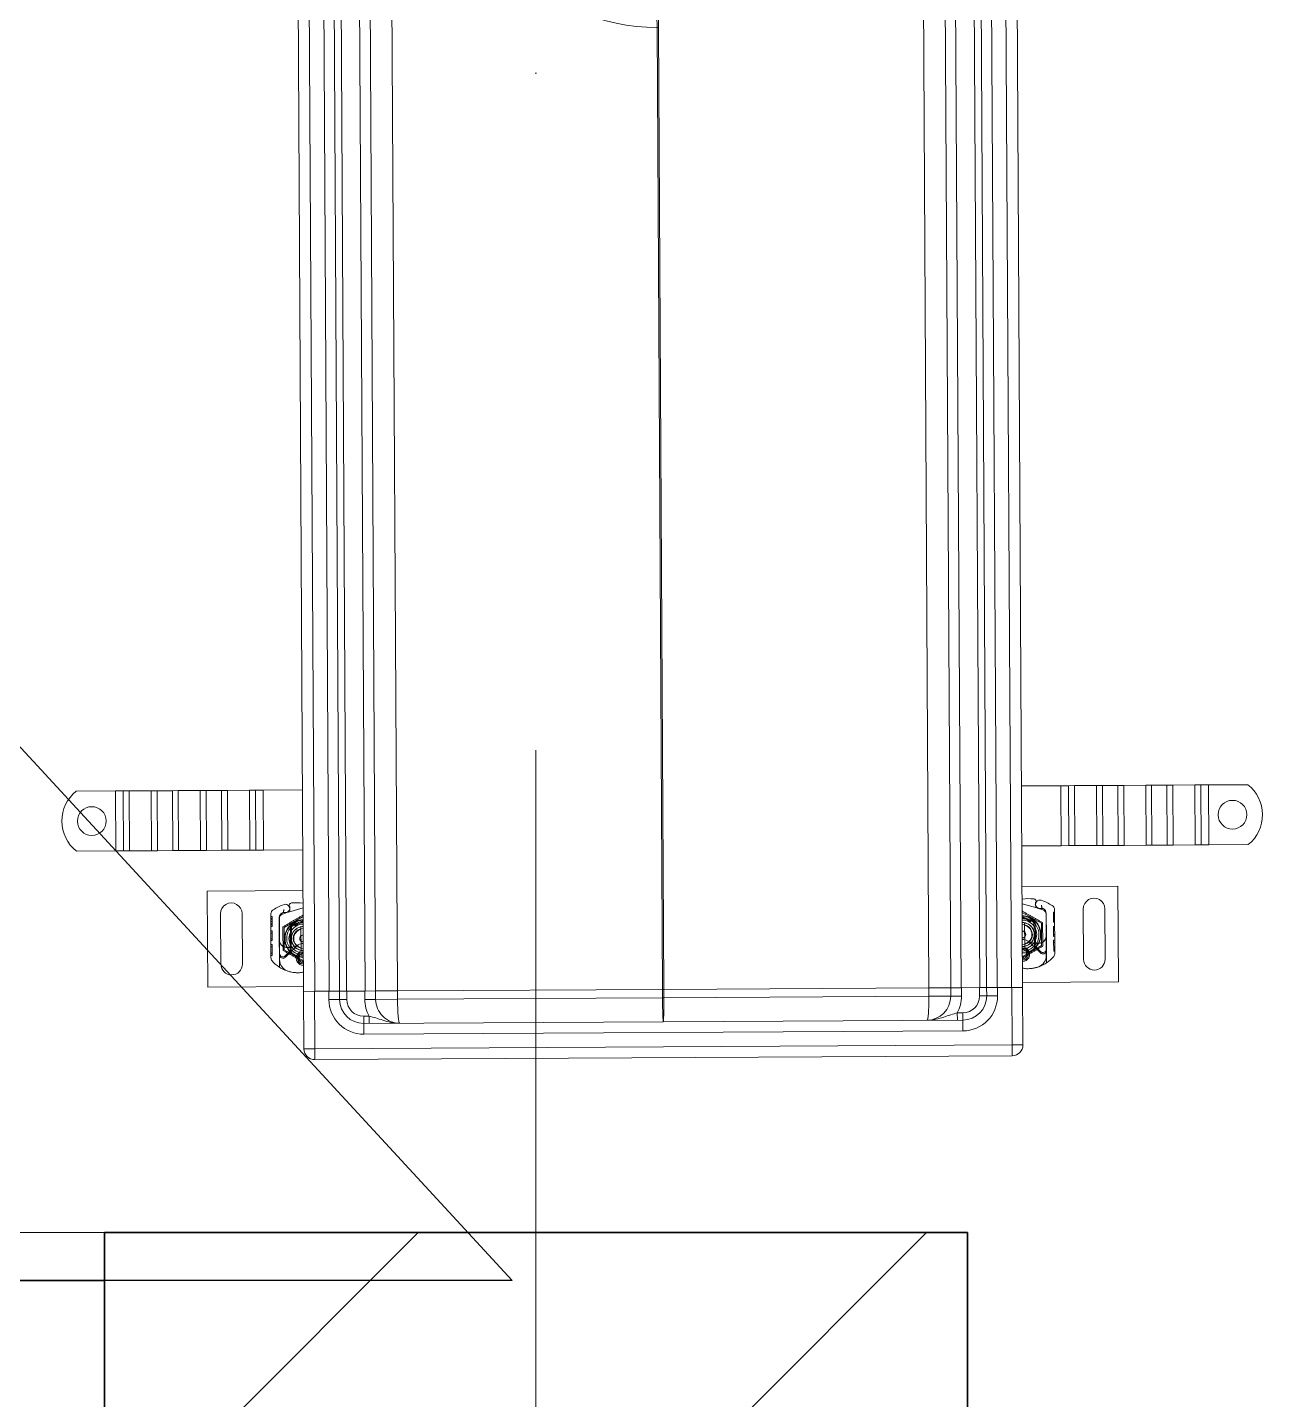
# Model space of a CAD drawing. Header units: millimetres. Extents: x -34838 to 729576, y -214038 to 121482.
# Drawn here: x 609968 to 610483, y -54124 to -53552 of the extents above; entities that cross this region are included whole.
import ezdxf
from ezdxf.enums import TextEntityAlignment as Align

# ---------------------------------------------------------------- set-up
doc = ezdxf.new("R2010")
doc.units = ezdxf.units.MM
doc.header["$MEASUREMENT"] = 0
doc.linetypes.add('ШТРИХОВА 1_2', pattern=[1300, 750, -550])
doc.linetypes.add('Штрихпунктирная', pattern=[1340.555525, 705.555534, -352.777767, 0, -282.222223])
for name, color, linetype, lineweight in [('Obrys', 7, 'Continuous', 18), ('S-Prof__Вентиляція', 106, 'Continuous', 30), ('S-Prof__Обладнання__Обладнання для водопостачання та каналізації', 130, 'Continuous', 5), ('А _ ОСІ КООРДИНАЦІЙНІ.3D_Ном._пера__105', 7, 'Continuous', 13), ('А _ ОСІ КООРДИНАЦІЙНІ.3D_Ном._пера__25', 7, 'Continuous', 0), ('АБ _ 0 _ СТІНИ _ ЗОВНІШНІ .3D_Ном._пера__27', 7, 'Continuous', 35), ('АБ _ 1 _ КОЛОНИ _ КБ.3D_Ном._пера__28', 7, 'Continuous', 35), ('АП _ ТЕП _ ЗОНИ ПРИМІЩЕНЬ .3D_Ном._пера__122', 255, 'Continuous', 0)]:
    doc.layers.add(name, color=color, linetype=linetype, lineweight=lineweight)
doc.layers.add('А _ ОСІ КООРДИНАЦІЙНІ.3D', color=7, linetype='Continuous')
doc.layers.add('АБ _ 1 _ КОЛОНИ _ КБ.3D', color=7, linetype='Continuous')
doc.styles.add('СГЕНЕРИР_СТИЛЬ_1', font='Arial.ttf')

# ---------------------------------------------------------------- blocks, each defined once
blk = doc.blocks.new('Колонна_24_4', base_point=(84000, 0))
at = {"layer": 'АБ _ 1 _ КОЛОНИ _ КБ.3D', "linetype": 'Continuous', "lineweight": 0, "true_color": 0x000000}
h = blk.add_hatch(dxfattribs=at)
h.set_pattern_fill('М___МЕТАЛ_СТАЛЬ_0004', color=18, style=0, pattern_type=2)
h.set_pattern_definition([(45, (0, 0), (-318.198, 318.198), []), (45, (-106.07, 106.07), (-318.198, 318.198), [])])
h.paths.add_polyline_path([(83820, -180), (84180, -180), (84180, 180), (83820, 180)])
at = {"layer": 'АБ _ 1 _ КОЛОНИ _ КБ.3D_Ном._пера__28', "color": 7, "linetype": 'Continuous', "lineweight": 35, "flags": 128}
blk.add_lwpolyline([(83820, -180), (84180, -180), (84180, 180), (83820, 180)], close=True, dxfattribs=at)
blk = doc.blocks.new('Стандартный Маркер Сетки')
at = {"layer": 'А _ ОСІ КООРДИНАЦІЙНІ.3D_Ном._пера__105', "color": 7, "linetype": 'Штрихпунктирная', "lineweight": 13}
blk.add_line((500, 0), (18399.2, 0), dxfattribs=at)
at = {"layer": 'А _ ОСІ КООРДИНАЦІЙНІ.3D_Ном._пера__25', "color": 7, "lineweight": 0, "style": 'СГЕНЕРИР_СТИЛЬ_1'}
blk.add_attdef('AC_MarkerText_1', text='', height=700, rotation=90, dxfattribs=at).set_placement((19899.2, 40), align=Align.MIDDLE_CENTER)
blk = doc.blocks.new('AUDIT_I_200716151807-1040')
at = {"layer": 'Obrys'}
for centre, radius, start, end in [((1647.25, -11377.4), 5, 157.9445, 163.1163), ((1666.67, -11374.15), 0.3, 340.0686, 24.2911), ((2574.96, -11374.15), 0.3, 155.7089, 199.9314), ((2594.38, -11377.4), 5, 16.8837, 22.0555), ((1646.92, -11380.6), 0.5, 90, 118.955), ((1648.85, -11380.6), 0.5, 61.045, 90), ((1656.08, -11382.35), 5.55, 87.7076, 90), ((1656.08, -11382.35), 5.05, 87.7076, 90), ((1668.05, -11375.64), 1, 198.7302, 231.3988), ((2573.59, -11375.64), 1, 308.6012, 341.2698), ((2585.55, -11382.35), 5.55, 90, 92.2924), ((2585.55, -11382.35), 5.05, 90, 92.2924), ((2592.78, -11380.6), 0.5, 90, 118.955), ((2594.71, -11380.6), 0.5, 61.045, 90), ((1646.92, -11684.1), 0.5, 241.045, 270), ((1648.85, -11684.1), 0.5, 270, 298.955), ((2592.78, -11684.1), 0.5, 241.045, 270), ((2594.71, -11684.1), 0.5, 270, 298.955), ((1647.25, -11687.3), 5, 196.8837, 202.0555), ((1656.08, -11682.35), 5.05, 270, 272.2924), ((1656.08, -11682.35), 5.55, 270, 272.2924), ((1666.67, -11690.54), 0.3, 335.7089, 19.9314), ((1668.05, -11689.05), 1, 128.6012, 161.2698), ((2573.59, -11689.05), 1, 18.7302, 51.3988), ((2574.96, -11690.54), 0.3, 160.0686, 204.2911), ((2585.55, -11682.35), 5.55, 267.7076, 270), ((2585.55, -11682.35), 5.05, 267.7076, 270), ((2594.38, -11687.3), 5, 337.9445, 343.1163)]:
    blk.add_arc(centre, radius, start, end, dxfattribs=at)
for centre, major_axis, ratio, start_param, end_param in [((1658.88, -11382.05), (-2.76, 2.81), 0.948675, 4.712185, 4.722398), ((1660.93, -11378.66), (0.68, 1.13), 0.865496, 4.64047, 5.024928), ((1631.08, -11532.35), (10, 0), 0.026147, 1.570796, 3.141593), ((1631.08, -11532.35), (-10, 0), 0.026147, 0, 1.570796), ((2035.59, -11531.69), (4.5, -0.03), 0.08689, 4.747797, 6.283185), ((2035.59, -11533), (4.5, 0.03), 0.08689, 0, 1.535389), ((2206.58, -11531.69), (-4.5, -0.03), 0.08689, 0, 1.535389), ((2206.58, -11533), (-4.5, 0.03), 0.08689, 4.747797, 6.283185), ((2611.08, -11532.35), (-10, 0), 0.026147, 3.141593, 4.712389), ((2611.08, -11532.35), (-10, 0), 0.026147, 1.570796, 3.141593), ((2580.7, -11686.03), (0.68, 1.13), 0.865496, 1.498877, 1.883336), ((2582.75, -11682.64), (-2.76, 2.81), 0.948675, 1.570592, 1.580806)]:
    blk.add_ellipse(centre, major_axis=major_axis, ratio=ratio, start_param=start_param, end_param=end_param, dxfattribs=at)
at = {"layer": 'Obrys', "extrusion": (0, 0, -1)}
for centre, major_axis, ratio, start_param, end_param in [((2580.7, -11378.66), (-0.68, 1.13), 0.865496, 4.64047, 5.024928), ((2582.75, -11382.05), (2.76, 2.81), 0.948675, 4.712185, 4.722398), ((1658.88, -11682.64), (2.76, 2.81), 0.948675, 1.570592, 1.580806), ((1660.93, -11686.03), (-0.68, 1.13), 0.865496, 1.498877, 1.883336)]:
    blk.add_ellipse(centre, major_axis=major_axis, ratio=ratio, start_param=start_param, end_param=end_param, dxfattribs=at)
blk = doc.blocks.new('Трап широкий')
for p, q in [((-426.14, 246.85), (-426.23, 230.37)), ((-401.14, 246.72), (-401.23, 230.23)), ((-426.23, 230.37), (-426.25, 227.18)), ((-401.23, 230.23), (-426.23, 230.37)), ((-401.23, 230.23), (-401.25, 227.05)), ((-426.31, 215.52), (-426.26, 224.71)), ((-426.25, 227.18), (-426.26, 224.71)), ((-401.26, 224.57), (-426.26, 224.71)), ((-401.25, 227.05), (-426.25, 227.18)), ((-401.31, 215.38), (-401.26, 224.57)), ((-401.25, 227.05), (-401.26, 224.57)), ((-426.33, 213.04), (-426.36, 206.68)), ((-426.31, 215.52), (-426.33, 213.04)), ((-401.33, 212.9), (-426.33, 213.04)), ((-401.31, 215.38), (-426.31, 215.52)), ((-401.33, 212.9), (-401.36, 206.54)), ((-401.31, 215.38), (-401.33, 212.9)), ((-426.36, 206.68), (-426.37, 204.2)), ((-401.36, 206.54), (-426.36, 206.68)), ((-401.36, 206.54), (-401.37, 204.07)), ((-426.43, 195.01), (-426.37, 204.2)), ((-401.37, 204.07), (-426.37, 204.2)), ((-401.43, 194.87), (-401.37, 204.07)), ((-426.43, 195.01), (-426.44, 192.54)), ((-401.43, 194.87), (-426.43, 195.01)), ((-401.43, 194.87), (-401.44, 192.4)), ((-483.4, 192.68), (-483.62, 152.68)), ((-443.4, 192.46), (-483.4, 192.68)), ((-443.62, 152.46), (-443.4, 192.46)), ((-426.44, 192.54), (-426.47, 186.17)), ((-401.44, 192.4), (-426.44, 192.54)), ((-401.44, 192.4), (-401.47, 186.03)), ((-473.93, 187.13), (-452.93, 187.01)), ((-426.54, 174.51), (-426.49, 183.7)), ((-426.47, 186.17), (-426.49, 183.7)), ((-401.49, 183.56), (-426.49, 183.7)), ((-401.47, 186.03), (-426.47, 186.17)), ((-401.54, 174.37), (-401.49, 183.56)), ((-401.47, 186.03), (-401.49, 183.56)), ((-452.98, 178.01), (-473.98, 178.13)), ((-426.55, 172.03), (-426.57, 168.85)), ((-426.54, 174.51), (-426.55, 172.03)), ((-401.55, 171.89), (-426.55, 172.03)), ((-401.54, 174.37), (-426.54, 174.51)), ((-401.55, 171.89), (-401.57, 168.71)), ((-401.54, 174.37), (-401.55, 171.89)), ((-453.22, 166.01), (-471.45, 166.17)), ((-470.51, 166.16), (-470.52, 165.66)), ((-469.61, 166.15), (-469.61, 165.65)), ((-466.91, 166.13), (-466.92, 165.63)), ((-466.01, 166.12), (-466.01, 165.62)), ((-464.37, 166.11), (-464.38, 165.61)), ((-464.32, 166.11), (-464.32, 165.61)), ((-463.63, 166.1), (-463.63, 165.6)), ((-463.59, 166.1), (-463.6, 165.6)), ((-461.18, 166.08), (-461.19, 165.58)), ((-460.28, 166.07), (-460.28, 165.57)), ((-458.5, 166.06), (-458.5, 165.56)), ((-458.5, 166.06), (-458.5, 165.56)), ((-457.59, 166.05), (-457.6, 165.55)), ((-457.59, 166.05), (-457.6, 165.55)), ((-457.53, 166.05), (-457.54, 165.55)), ((-457.29, 166.05), (-457.3, 165.55)), ((-456.37, 166.04), (-456.38, 165.54)), ((-455.45, 166.03), (-455.45, 165.53)), ((-455.21, 166.03), (-455.22, 165.53)), ((-455.15, 166.03), (-455.15, 165.53)), ((-455.15, 166.03), (-455.15, 165.53)), ((-454.25, 166.02), (-454.25, 165.52)), ((-454.25, 166.02), (-454.25, 165.52)), ((-426.57, 168.85), (-426.66, 152.37)), ((-401.57, 168.71), (-426.57, 168.85)), ((-401.57, 168.71), (-401.66, 152.23)), ((-475.45, 162.7), (-470.24, 162.66)), ((-468.2, 160.61), (-472.87, 152.62)), ((-469.77, 162.56), (-472.4, 162.57)), ((-470.52, 165.66), (-466.01, 165.62)), ((-470.24, 162.66), (-464.24, 162.61)), ((-464.93, 162.53), (-469.77, 162.56)), ((-458.95, 160.56), (-468.2, 160.61)), ((-464.27, 162.53), (-464.93, 162.53)), ((-464.32, 165.61), (-464.38, 165.61)), ((-464.32, 165.61), (-460.28, 165.57)), ((-454.73, 162.47), (-464.27, 162.53)), ((-464.24, 162.61), (-454.7, 162.53)), ((-454.37, 152.52), (-458.95, 160.56)), ((-458.5, 165.56), (-456.38, 165.54)), ((-456.38, 165.54), (-454.25, 165.52)), ((-453.31, 161.11), (-452.73, 159.35)), ((-452.71, 160.83), (-452.91, 161.29)), ((-470.84, 154.86), (-472.78, 154.87)), ((-466.97, 155.67), (-471.32, 160.1)), ((-470.75, 160.22), (-468.5, 157.94)), ((-467.8, 157.65), (-467.26, 157.64)), ((-467.26, 157.64), (-466.67, 157.64)), ((-466.67, 157.64), (-467.23, 158.14)), ((-466.16, 158.14), (-466.22, 158.14)), ((-466.16, 157.64), (-466.19, 157.64)), ((-463.59, 158.12), (-466.16, 158.14)), ((-466.16, 157.64), (-463.59, 157.62)), ((-463.39, 157.62), (-459.02, 157.42)), ((-459, 157.92), (-463.37, 158.12)), ((-452.57, 158.9), (-452.73, 159.35)), ((-450.88, 152.5), (-452.49, 158.66)), ((-509.69, 148.33), (-509.66, 152.83)), ((-485.66, 152.7), (-509.66, 152.83)), ((-485.66, 152.7), (-485.69, 148.2)), ((0.83, 150), (-485.66, 152.7)), ((-472.78, 154.37), (-470.84, 154.36)), ((-467.49, 153.59), (-459.74, 153.55)), ((-515.8, -142.64), (-514.19, 148.35)), ((-509.69, 148.33), (-514.19, 148.35)), ((-509.69, 148.33), (-511.3, -142.67)), ((-509.69, 148.33), (-485.69, 148.2)), ((-485.72, 142.2), (-485.69, 148.2)), ((-485.69, 148.04), (0.81, 145.34)), ((-489.24, 137.71), (-489.26, 134.71)), ((-489.24, 137.71), (-489.22, 142.21)), ((-485.74, 137.7), (-489.24, 137.71)), ((-489.22, 142.21), (-485.72, 142.2)), ((-485.74, 137.7), (-485.76, 134.7)), ((-485.74, 137.7), (-485.72, 142.2)), ((-485.74, 137.7), (0.75, 135)), ((0.77, 139.34), (-485.72, 142.04)), ((-485.76, 134.7), (-489.26, 134.71)), ((-485.8, 127.2), (-485.76, 134.7)), ((-485.76, 134.8), (0.73, 132.1)), ((-505.19, -122.2), (-503.8, 127.8)), ((-499.3, 127.77), (-503.8, 127.8)), ((-499.3, 127.77), (-500.69, -122.23)), ((-499.3, 127.77), (-496.3, 127.75)), ((-496.3, 127.75), (-496.31, 125.45)), ((-489.33, 122.72), (-489.3, 127.22)), ((-489.3, 127.22), (-485.8, 127.2)), ((-485.83, 122.7), (-485.8, 127.2)), ((0.69, 124.34), (-485.8, 127.04)), ((-499.31, 125.47), (-496.31, 125.45)), ((-489.33, 122.72), (-489.38, 113.59)), ((-485.83, 122.7), (-489.33, 122.72)), ((-485.83, 122.7), (0.67, 120)), ((-485.85, 119.04), (-485.88, 113.57)), ((-489.38, 113.59), (-489.99, 2.98)), ((-485.88, 113.57), (-489.38, 113.59)), ((-486.49, 2.96), (-485.88, 113.57)), ((-485.88, 113.57), (0.61, 110.87)), ((-490.61, -108.15), (-489.99, 2.46)), ((-489.99, 2.98), (-486.49, 2.96)), ((-489.99, 2.46), (-489.99, 2.98)), ((-486.49, 2.44), (-489.99, 2.46)), ((-486.49, 2.44), (-487.11, -108.17)), ((-85.34, 0.73), (-486.49, 2.96)), ((-486.49, 2.96), (-486.49, 2.44)), ((-486.49, 2.44), (-85.34, 0.21)), ((-490.66, -117.28), (-490.61, -108.15)), ((-487.11, -108.17), (-490.61, -108.15)), ((-487.14, -113.65), (-487.11, -108.17)), ((-0.61, -110.87), (-487.11, -108.17)), ((-500.67, -119.92), (-497.67, -119.94)), ((-497.69, -122.24), (-497.67, -119.94)), ((-490.66, -117.28), (-490.68, -121.78)), ((-487.16, -117.3), (-490.66, -117.28)), ((-487.16, -117.3), (-487.18, -121.8)), ((-0.67, -120), (-487.16, -117.3)), ((-505.19, -122.2), (-500.69, -122.23)), ((-500.69, -122.23), (-497.69, -122.24)), ((-490.68, -121.78), (-487.18, -121.8)), ((-487.18, -121.8), (-487.22, -129.3)), ((-487.18, -121.64), (-0.69, -124.34)), ((-490.74, -132.28), (-490.72, -129.28)), ((-487.22, -129.3), (-490.72, -129.28)), ((-487.24, -132.3), (-487.22, -129.3)), ((-0.73, -132.1), (-487.23, -129.41)), ((-490.77, -136.78), (-490.74, -132.28)), ((-487.27, -136.8), (-490.77, -136.78)), ((-490.74, -132.28), (-487.24, -132.3)), ((-487.27, -136.8), (-487.3, -142.8)), ((-487.27, -136.8), (-487.24, -132.3)), ((-487.27, -136.64), (-0.77, -139.34)), ((-0.75, -135), (-487.24, -132.3)), ((-515.8, -142.64), (-511.3, -142.67)), ((-511.32, -147.17), (-511.3, -142.67)), ((-487.3, -142.8), (-511.3, -142.67)), ((-487.3, -142.8), (-487.32, -147.3)), ((-0.81, -145.34), (-487.3, -142.64)), ((-511.32, -147.17), (-487.32, -147.3)), ((-487.32, -147.3), (-0.83, -150)), ((-485.51, -187.31), (-485.29, -147.31)), ((-469.96, -155.41), (-474.54, -147.37)), ((-469.16, -148.4), (-461.42, -148.44)), ((-456.04, -147.47), (-460.71, -155.46)), ((-452.55, -147.49), (-454.23, -153.63)), ((-445.29, -147.53), (-445.51, -187.53)), ((-428.42, -164.11), (-428.33, -147.63)), ((-403.42, -164.25), (-403.33, -147.77)), ((-472.53, -149.63), (-474.47, -149.62)), ((-474.46, -149.12), (-472.53, -149.13)), ((-468.66, -150.48), (-473.07, -154.87)), ((-472.5, -154.99), (-470.22, -152.74)), ((-469.52, -152.45), (-468.98, -152.45)), ((-468.98, -152.45), (-468.39, -152.46)), ((-468.39, -152.46), (-468.95, -152.95)), ((-467.88, -152.96), (-467.95, -152.96)), ((-467.88, -152.46), (-467.91, -152.46)), ((-467.88, -152.46), (-465.31, -152.47)), ((-465.32, -152.97), (-467.88, -152.96)), ((-465.11, -152.47), (-460.74, -152.32)), ((-460.72, -152.82), (-465.09, -152.97)), ((-455.07, -156.07), (-454.46, -154.32)), ((-454.31, -153.87), (-454.46, -154.32)), ((-477.23, -157.42), (-472.01, -157.43)), ((-471.54, -157.34), (-474.18, -157.32)), ((-472.01, -157.43), (-466.01, -157.45)), ((-466.7, -157.36), (-471.54, -157.34)), ((-460.71, -155.46), (-469.96, -155.41)), ((-466.04, -157.37), (-466.7, -157.36)), ((-456.5, -157.42), (-466.04, -157.37)), ((-466.01, -157.45), (-456.48, -157.47)), ((-454.47, -155.8), (-454.68, -156.25)), ((-455.03, -160.98), (-473.26, -160.93)), ((-472.33, -160.43), (-467.82, -160.44)), ((-472.33, -160.93), (-472.33, -160.43)), ((-471.42, -160.93), (-471.42, -160.43)), ((-468.73, -160.94), (-468.72, -160.44)), ((-467.82, -160.94), (-467.82, -160.44)), ((-466.13, -160.45), (-466.18, -160.45)), ((-466.18, -160.95), (-466.18, -160.45)), ((-466.13, -160.45), (-462.09, -160.46)), ((-466.13, -160.95), (-466.13, -160.45)), ((-465.44, -160.95), (-465.44, -160.45)), ((-465.4, -160.95), (-465.4, -160.45)), ((-463, -160.96), (-462.99, -160.46)), ((-462.09, -160.96), (-462.09, -160.46)), ((-460.31, -160.46), (-458.18, -160.47)), ((-460.31, -160.96), (-460.31, -160.46)), ((-460.31, -160.96), (-460.31, -160.46)), ((-459.41, -160.97), (-459.41, -160.47)), ((-459.41, -160.97), (-459.41, -160.47)), ((-459.34, -160.97), (-459.34, -160.47)), ((-459.11, -160.97), (-459.11, -160.47)), ((-458.19, -160.97), (-458.18, -160.47)), ((-458.18, -160.47), (-456.06, -160.47)), ((-457.26, -160.97), (-457.26, -160.47)), ((-457.03, -160.97), (-457.02, -160.47)), ((-456.96, -160.97), (-456.96, -160.47)), ((-456.96, -160.97), (-456.96, -160.47)), ((-456.06, -160.97), (-456.06, -160.47)), ((-456.06, -160.97), (-456.06, -160.47)), ((-428.43, -167.29), (-428.42, -164.11)), ((-428.42, -164.11), (-403.42, -164.25)), ((-403.43, -167.43), (-403.42, -164.25)), ((-428.45, -169.77), (-428.5, -178.96)), ((-428.45, -169.77), (-428.43, -167.29)), ((-428.45, -169.77), (-403.45, -169.9)), ((-428.43, -167.29), (-403.43, -167.43)), ((-403.45, -169.9), (-403.5, -179.1)), ((-403.45, -169.9), (-403.43, -167.43)), ((-454.93, -172.98), (-475.93, -172.86)), ((-475.98, -181.86), (-454.98, -181.98)), ((-428.55, -187.8), (-428.51, -181.43)), ((-428.51, -181.43), (-428.5, -178.96)), ((-428.51, -181.43), (-403.51, -181.57)), ((-428.5, -178.96), (-403.5, -179.1)), ((-403.55, -187.94), (-403.51, -181.57)), ((-403.51, -181.57), (-403.5, -179.1)), ((-445.51, -187.53), (-485.51, -187.31)), ((-428.56, -190.27), (-428.55, -187.8)), ((-428.55, -187.8), (-403.55, -187.94)), ((-403.56, -190.41), (-403.55, -187.94)), ((-428.56, -190.27), (-428.61, -199.46)), ((-428.56, -190.27), (-403.56, -190.41)), ((-403.56, -190.41), (-403.61, -199.6)), ((-428.63, -201.94), (-428.61, -199.46)), ((-428.61, -199.46), (-403.61, -199.6)), ((-403.63, -202.08), (-403.61, -199.6)), ((-428.66, -208.3), (-428.63, -201.94)), ((-428.63, -201.94), (-403.63, -202.08)), ((-403.66, -208.44), (-403.63, -202.08)), ((-428.68, -210.78), (-428.73, -219.97)), ((-428.68, -210.78), (-428.66, -208.3)), ((-428.68, -210.78), (-403.68, -210.92)), ((-428.66, -208.3), (-403.66, -208.44)), ((-403.68, -210.92), (-403.73, -220.11)), ((-403.68, -210.92), (-403.66, -208.44)), ((-428.76, -225.63), (-428.74, -222.44)), ((-428.74, -222.44), (-428.73, -219.97)), ((-428.74, -222.44), (-403.74, -222.58)), ((-428.73, -219.97), (-403.73, -220.11)), ((-403.76, -225.76), (-403.74, -222.58)), ((-403.74, -222.58), (-403.73, -220.11)), ((-428.85, -242.11), (-428.76, -225.63)), ((-428.76, -225.63), (-403.76, -225.76)), ((-403.85, -242.25), (-403.76, -225.76))]:
    blk.add_line(p, q)
for centre, major_axis, ratio, start_param, end_param in [((-413.69, 236.8), (11.3, 11.33), 1, -0.118438, 1.674894), ((-413.67, 240.3), (4.24, 4.25), 1, 2.349024, 8.632209), ((-473.96, 182.63), (3.18, 3.19), 1, 0.778228, 3.91982), ((-452.96, 182.51), (3.18, 3.19), 1, 3.91982, 7.061413), ((-471.46, 164.17), (1.42, -1.41), 1, 2.346186, 3.045187), ((-453.24, 164.01), (1.41, 1.42), 1, -0.237023, 0.77539), ((-463.82, 154.92), (9.88, 9.92), 1, 1.474391, 2.022059), ((-472.43, 157.57), (3.54, -3.53), 1, 2.349024, 3.53488), ((-470.25, 161.16), (1.06, -1.06), 1, 2.346186, 4.702001), ((-463.62, 152.57), (5.52, -5.51), 1, 0.778228, 3.91982), ((-463.62, 152.57), (5.4, 5.42), 1, -0.792569, 2.349024), ((-469.77, 161.18), (0.972, -0.969), 1, 2.349024, 4.704839), ((-464.26, 159.61), (2.12, -2.12), 1, 2.346186, 3.752824), ((-464.28, 159.63), (2.05, -2.05), 1, 2.349024, 3.755662), ((-455.21, 160.48), (1.42, -1.41), 1, 1.105131, 2.349024), ((-454.74, 160.47), (1.41, 1.42), 1, -0.36861, 0.778228), ((-454.72, 160.43), (1.48, 1.49), 1, -0.358794, 0.77539), ((-451.01, 159.89), (1.24, 1.24), 1, 1.86738, 5.83243), ((-450.93, 159.95), (1.34, 1.34), 1, 2.001156, 2.675928), ((-471.82, 152.62), (14.8, -14.75), 0.999988, 1.181501, 1.212006), ((-471.82, 152.62), (16.8, 16.86), 1, -0.450755, -0.237023), ((-462.87, 154.59), (10.62, -10.59), 1, 3.592855, 3.945058), ((-471.82, 152.62), (2.12, 2.12), 1, -0.792569, 2.349024), ((-471.82, 152.62), (1.77, -1.76), 1, 0.778228, 3.91982), ((-463.62, 152.57), (4.9, 4.91), 1, -0.792569, 2.349024), ((-463.62, 152.57), (4.24, 4.25), 1, -0.792569, 2.349024), ((-463.62, 152.57), (3.57, 3.58), 1, 1.508741, 2.349024), ((-463.62, 152.57), (3.53, 3.54), 1, -0.792569, 2.349024), ((-463.62, 152.57), (3.53, 3.54), 1, -0.591211, 2.147666), ((-467.79, 158.65), (0.708, -0.706), 1, 4.704839, 5.490617), ((-463.62, 152.57), (2.96, 2.97), 1, -0.792569, 2.349024), ((-459.34, 158.75), (5.65, 5.67), 1, 2.182028, 2.876193), ((-463.62, 152.57), (2.82, 2.83), 1, -0.539888, 2.096344), ((-459.36, 158.78), (5.6, -5.58), 1, 3.755662, 4.006817), ((-463.62, 152.57), (3.57, 3.58), 1, 0.778228, 1.508741), ((-470.18, 152.52), (3.18, 3.19), 0.999998, -0.2654, -0.010388), ((-470.18, 152.52), (3.18, 3.19), 1, -0.772338, -0.265399), ((-459.07, 156.42), (0.708, -0.706), 1, 0.51068, 2.309013), ((-459.07, 156.42), (1.06, -1.06), 1, 0.511203, 2.309013), ((-451.03, 159.95), (1.38, 1.38), 1, 3.246102, 4.374509), ((-449.75, 157.3), (0.706, 0.708), 1, -0.690818, 1.232917), ((-470.65, 155.28), (15.53, 15.58), 1, -0.914078, -0.690818), ((-509.69, 148.33), (3.18, 3.19), 1, 0.778228, 2.349024), ((-471.87, 154.41), (4.25, -4.24), 1, 3.945058, 4.223329), ((-471.82, 152.62), (1.42, -1.41), 1, 2.854385, 3.91982), ((-471.82, 152.62), (1.41, 1.42), 1, -0.792569, 0.272867), ((-463.62, 152.57), (3.54, -3.53), 1, 3.718463, 3.91982), ((-463.62, 152.57), (1.06, -1.06), 1, 0.778228, 3.91982), ((-463.62, 152.57), (0.988, 0.992), 1, -0.792569, 2.349024), ((-463.62, 152.57), (3.54, -3.53), 1, 0.778228, 0.979586), ((-489.3, 127.72), (10.27, -10.24), 1, 2.349024, 3.91982), ((-489.3, 127.72), (7.06, 7.08), 1, 0.778228, 2.349024), ((-489.3, 127.72), (4.96, -4.94), 1, 2.349024, 3.91982), ((-489.38, 112.72), (10.27, -10.24), 1, 2.349024, 2.852826), ((-489.38, 112.72), (7.08, -7.06), 1, 2.349024, 3.91982), ((-489.38, 112.72), (10, -0.06), 0.087156, 1.570796, 3.141593), ((0.16, 0.39), (60.56, -60.36), 1, 3.927461, 5.488789), ((-490.6, -107.28), (7.08, -7.06), 1, 3.91982, 5.490617), ((-490.6, -107.28), (10, -0.06), 0.087156, 3.141593, 4.712389), ((-490.6, -107.28), (10.24, 10.27), 1, 3.416018, 3.91982), ((-490.69, -122.28), (10.27, -10.24), 1, 3.91982, 5.490617), ((-490.69, -122.28), (7.06, 7.08), 1, 2.349024, 3.91982), ((-490.69, -122.28), (4.94, 4.96), 1, 2.349024, 3.91982), ((-511.3, -142.67), (3.19, -3.18), 1, 3.91982, 5.490617), ((-473.55, -149.17), (4.24, 4.25), 1, 2.045516, 2.323786), ((-473.49, -147.38), (2.12, 2.12), 1, 2.349024, 5.490617), ((-473.49, -147.38), (1.76, 1.77), 1, 2.349024, 5.490617), ((-473.49, -147.38), (1.41, 1.42), 1, 2.349024, 3.41446), ((-465.29, -147.42), (5.52, -5.51), 1, 3.91982, 7.061413), ((-465.29, -147.42), (5.4, 5.42), 1, 2.349024, 5.490617), ((-473.49, -147.38), (1.42, -1.41), 1, 5.995977, 7.061413), ((-465.29, -147.42), (4.9, 4.91), 1, 2.349024, 5.490617), ((-465.29, -147.42), (4.24, 4.25), 1, 2.349024, 5.490617), ((-465.29, -147.42), (3.57, 3.58), 1, 2.349024, 3.189307), ((-465.29, -147.42), (3.53, 3.54), 1, 2.349024, 5.490617), ((-465.29, -147.42), (3.53, 3.54), 1, 2.349024, 2.550382), ((-465.29, -147.42), (3.54, -3.53), 1, 4.121178, 6.860055), ((-465.29, -147.42), (2.96, 2.97), 1, 2.349024, 5.490617), ((-465.29, -147.42), (2.83, -2.82), 1, 4.172501, 6.808733), ((-471.84, -147.29), (3.19, -3.18), 1, 0.251059, 0.757998), ((-465.29, -147.42), (1.06, 1.06), 1, 2.349024, 5.490617), ((-465.29, -147.42), (0.992, -0.988), 1, 3.91982, 7.061413), ((-465.29, -147.42), (3.54, -3.53), 1, 0.57687, 0.778228), ((-472.34, -150.05), (15.58, -15.53), 1, 0.676477, 0.899737), ((-464.56, -149.45), (10.59, 10.62), 1, 2.323786, 2.675989), ((-474.15, -152.32), (3.53, 3.54), 1, 2.733965, 3.91982), ((-465.51, -149.76), (9.92, -9.88), 1, 4.246786, 4.794454), ((-469.52, -153.45), (0.708, -0.706), 1, 2.349024, 3.134802), ((-461.07, -153.64), (5.67, -5.65), 1, 3.392651, 4.086816), ((-461.09, -153.68), (5.58, 5.6), 1, 2.262028, 2.513182), ((-465.29, -147.42), (3.57, 3.58), 1, 3.189307, 3.91982), ((-471.84, -147.29), (3.18, 3.19), 1, 4.708436, 4.963447), ((-460.77, -151.32), (0.708, -0.706), 1, 5.530627, 7.32896), ((-460.77, -151.32), (1.06, 1.06), 1, 3.959831, 5.757641), ((-452.75, -154.88), (1.24, -1.24), 1, 0.436415, 4.401465), ((-452.68, -154.94), (1.34, -1.34), 1, 3.592917, 4.267688), ((-452.77, -154.94), (1.38, 1.38), 1, 0.323539, 1.451946), ((-451.46, -152.3), (0.708, -0.706), 1, 5.035928, 6.959662), ((-472.01, -155.93), (1.06, -1.06), 1, 3.13764, 5.493455), ((-471.53, -155.96), (0.969, 0.972), 1, 1.564006, 3.91982), ((-466, -154.45), (2.12, 2.12), 1, 2.51602, 3.922658), ((-466.02, -154.47), (2.05, -2.05), 1, 4.083979, 5.490617), ((-456.96, -155.42), (1.42, -1.41), 1, 5.490617, 6.734509), ((-456.49, -155.42), (1.42, -1.41), 1, 5.490617, 6.637454), ((-456.47, -155.37), (1.48, 1.49), 1, 3.922658, 5.056842), ((-455.03, -158.98), (1.41, 1.42), 1, 3.922658, 4.935071), ((-473.49, -147.38), (14.75, 14.8), 0.999984, -1.226348, -1.195843), ((-473.49, -147.38), (16.86, -16.8), 1, 0.222682, 0.436415), ((-473.25, -158.93), (1.41, 1.42), 1, 3.223657, 3.922658), ((-475.95, -177.36), (3.18, 3.19), 1, 0.778228, 3.91982), ((-454.95, -177.48), (3.18, 3.19), 1, 3.91982, 7.061413), ((-416.31, -235.7), (4.24, 4.25), 1, 2.349024, 8.632209), ((-416.29, -232.2), (11.33, -11.3), 1, 4.593951, 6.387283)]:
    blk.add_ellipse(centre, major_axis=major_axis, ratio=ratio, start_param=start_param, end_param=end_param)
for points, weights in [([(-473.44, 152.63), (-470.96, 156.86), (-468.48, 161.1)], [1, 1.15470053838, 1]), ([(-468.48, 161.1), (-463.58, 161.07), (-458.67, 161.05)], [1, 1.15470053838, 1]), ([(-458.67, 161.05), (-456.24, 156.78), (-453.81, 152.52)], [1, 1.15470053838, 1]), ([(-468.52, 153.6), (-467.95, 153.6), (-467.49, 153.59)], [1.01967201941, 1.01641431551, 1]), ([(-459.74, 153.55), (-459.29, 153.55), (-458.72, 153.55)], [1, 1.01641431551, 1.01967201941]), ([(-475.1, -147.37), (-472.67, -151.63), (-470.24, -155.89)], [1, 1.15470053838, 1]), ([(-470.19, -148.4), (-469.62, -148.4), (-469.16, -148.4)], [1.01967201941, 1.01641431551, 1]), ([(-461.42, -148.44), (-460.96, -148.45), (-460.39, -148.45)], [1, 1.01641431551, 1.01967201941]), ([(-460.43, -155.95), (-457.95, -151.71), (-455.47, -147.48)], [1, 1.15470053838, 1]), ([(-470.24, -155.89), (-465.33, -155.92), (-460.43, -155.95)], [1, 1.15470053838, 1])]:
    blk.add_rational_spline(points, weights, degree=2)
for points, knots in [([(-451.4, 160.53), (-451.4, 160.53), (-451.4, 160.53), (-451.5, 160.56), (-451.59, 160.59), (-451.78, 160.63), (-451.87, 160.65), (-452.08, 160.68), (-452.19, 160.69), (-452.37, 160.7), (-452.44, 160.71), (-452.53, 160.71), (-452.55, 160.71), (-452.55, 160.71)], [-0.0004584, -0.0004584, -0.0004584, -0.0004584, 0, 0, 0.0291314, 0.0291314, 0.0589228, 0.0589228, 0.0992017, 0.0992017, 0.136201, 0.136201, 0.171809, 0.171809, 0.171809, 0.171809]), ([(-477.21, 159.05), (-477.35, 158.59), (-477.47, 158.12), (-477.56, 157.67), (-477.66, 157.21), (-477.73, 156.77), (-477.78, 156.33), (-477.81, 156.11), (-477.83, 155.88), (-477.84, 155.66), (-477.87, 155.21), (-477.88, 154.74), (-477.87, 154.28)], [0.7738005, 0.7738005, 0.7738005, 0.7738005, 0.907672, 0.907672, 0.907672, 1.0415435, 1.0415435, 1.0415435, 1.1084793, 1.1084793, 1.1084793, 1.2423508, 1.2423508, 1.2423508, 1.2423508]), ([(-466.22, 158.14), (-466.33, 158.14), (-466.46, 158.14), (-466.62, 158.14), (-466.74, 158.14), (-466.86, 158.14), (-467, 158.14), (-467.09, 158.14), (-467.17, 158.14), (-467.22, 158.14), (-467.23, 158.14), (-467.23, 158.14)], [-0.7393749, -0.7393749, -0.7393749, -0.7393749, -0.7082852, -0.7082852, -0.6895882, -0.6708911, -0.6708911, -0.6337981, -0.6337981, -0.6153592, -0.5969202, -0.5969202, -0.5969202, -0.5969202]), ([(-466.67, 157.64), (-466.67, 157.64), (-466.67, 157.64), (-466.65, 157.64), (-466.61, 157.64), (-466.57, 157.64), (-466.5, 157.64), (-466.45, 157.64), (-466.39, 157.64), (-466.31, 157.64), (-466.25, 157.64), (-466.19, 157.64)], [0.5969202, 0.5969202, 0.5969202, 0.5969202, 0.6153592, 0.6337981, 0.6337981, 0.6708911, 0.6708911, 0.6895882, 0.7082852, 0.7082852, 0.7393749, 0.7393749, 0.7393749, 0.7393749]), ([(-458.27, 157.03), (-458.21, 156.99), (-458.15, 156.95), (-458.02, 156.86), (-457.96, 156.82), (-457.91, 156.77)], [-0.04454091, -0.04454091, -0.04454091, -0.04454091, -0.02228535, -0.02228535, -0.00002713, -0.00002713, -0.00002713, -0.00002713]), ([(-458.26, 155.56), (-458.23, 155.66), (-458.21, 155.76), (-458.16, 155.95), (-458.13, 156.05), (-458.1, 156.14)], [0.00007426, 0.00007426, 0.00007426, 0.00007426, 0.03418726, 0.03418726, 0.06833615, 0.06833615, 0.06833615, 0.06833615]), ([(-458.1, 156.15), (-458.09, 156.04), (-458.09, 155.93), (-458.12, 155.71), (-458.14, 155.59), (-458.18, 155.48)], [0, 0, 0, 0, 0.03525254, 0.03525254, 0.07338193, 0.07338193, 0.07338193, 0.07338193]), ([(-457.83, 155.56), (-457.83, 155.58), (-457.83, 155.6), (-457.81, 155.82), (-457.82, 156.03), (-457.92, 156.43), (-457.99, 156.61), (-458.12, 156.81), (-458.15, 156.84), (-458.17, 156.87)], [0, 0, 0, 0, 0.0055623, 0.0055623, 0.0740936, 0.0740936, 0.1354374, 0.1354374, 0.1481916, 0.1481916, 0.1481916, 0.1481916]), ([(-458.15, 155.45), (-458.09, 155.47), (-458.04, 155.48), (-457.94, 155.52), (-457.88, 155.54), (-457.83, 155.56)], [0.00004811, 0.00004811, 0.00004811, 0.00004811, 0.0187128, 0.0187128, 0.03730006, 0.03730006, 0.03730006, 0.03730006]), ([(-455.83, 152.53), (-455.82, 153.12), (-455.92, 153.72), (-456.11, 154.28), (-456.45, 155.26), (-457.08, 156.14), (-457.91, 156.77)], [95.8185759, 95.8185759, 95.8185759, 95.8185759, 96.1545619, 96.1545619, 96.1545619, 96.7427307, 96.7427307, 96.7427307, 96.7427307]), ([(-456.36, 152.53), (-456.4, 153.06), (-456.53, 153.58), (-456.75, 154.06), (-457, 154.63), (-457.37, 155.14), (-457.83, 155.56)], [0.5953414, 0.5953414, 0.5953414, 0.5953414, 0.7545984, 0.7545984, 0.7545984, 0.9423626, 0.9423626, 0.9423626, 0.9423626]), ([(-452.5, 158.67), (-452.5, 158.67), (-452.5, 158.67), (-452.51, 158.72), (-452.53, 158.76), (-452.54, 158.81)], [-0.08491287, -0.08491287, -0.08491287, -0.08491287, -0.08476972, -0.08476972, 0, 0, 0, 0]), ([(-450.18, 158.2), (-450.28, 158.15), (-450.38, 158.11), (-450.7, 158.02), (-450.9, 158), (-451.25, 158.01), (-451.4, 158.03), (-451.64, 158.1), (-451.74, 158.14), (-451.99, 158.25), (-452.14, 158.35), (-452.25, 158.44)], [-1.7533506, -1.7533506, -1.7533506, -1.7533506, -1.6908696, -1.6908696, -1.5574964, -1.5574964, -1.4465152, -1.4465152, -1.3614211, -1.3614211, -1.2086509, -1.2086509, -1.2086509, -1.2086509]), ([(-448.75, 157.39), (-448.75, 157.39), (-448.75, 157.39), (-448.77, 157.55), (-448.88, 157.69), (-449.11, 157.78)], [-0.05151133, -0.05151133, -0.05151133, -0.05151133, -0.05126221, -0.05126221, -0.00001736, -0.00001736, -0.00001736, -0.00001736]), ([(-496.31, 125.45), (-496.53, 124.57), (-496.8, 123.64), (-497.4, 121.76), (-497.74, 120.79), (-498.07, 119.76), (-498.4, 118.72), (-498.73, 117.63), (-499.1, 115.86), (-499.2, 115.26), (-499.31, 114.33), (-499.33, 114.02), (-499.37, 113.4), (-499.38, 113.08), (-499.38, 112.77)], [0, 0, 0, 0, 0.382561, 0.382561, 0.756879, 0.756879, 0.756879, 1.135319, 1.135319, 1.324539, 1.324539, 1.419149, 1.419149, 1.513759, 1.513759, 1.513759, 1.513759]), ([(-485.83, 122.7), (-485.83, 122.7), (-485.83, 122.5), (-485.84, 121.62), (-485.84, 120.94), (-485.85, 119.59), (-485.86, 119.05), (-485.86, 118.48)], [0, 0, 0, 0, 0.25, 0.25, 0.5, 0.5, 0.6374743, 0.6374743, 0.6374743, 0.6374743]), ([(-85.34, 0.73), (-85.34, 0.65), (-85.34, 0.56), (-85.34, 0.39), (-85.34, 0.3), (-85.34, 0.21)], [-0.1306547, -0.1306547, -0.1306547, -0.1306547, -0.0653274, -0.0653274, 0, 0, 0, 0]), ([(-497.67, -119.94), (-497.88, -119.06), (-498.14, -118.12), (-498.72, -116.23), (-499.04, -115.26), (-499.37, -114.23), (-499.69, -113.19), (-500.01, -112.09), (-500.36, -110.32), (-500.45, -109.71), (-500.54, -108.79), (-500.57, -108.48), (-500.6, -107.85), (-500.6, -107.54), (-500.6, -107.23)], [0, 0, 0, 0, 0.382561, 0.382561, 0.756879, 0.756879, 0.756879, 1.135319, 1.135319, 1.324539, 1.324539, 1.419149, 1.419149, 1.513759, 1.513759, 1.513759, 1.513759]), ([(-487.14, -113.08), (-487.15, -113.66), (-487.15, -114.19), (-487.16, -115.55), (-487.16, -116.23), (-487.16, -117.1), (-487.16, -117.3), (-487.16, -117.3)], [0.3625114, 0.3625114, 0.3625114, 0.3625114, 0.5, 0.5, 0.75, 0.75, 1, 1, 1, 1]), ([(-457.49, -147.47), (-457.49, -148.06), (-457.59, -148.65), (-457.79, -149.21), (-458.14, -150.19), (-458.78, -151.06), (-459.62, -151.68)], [95.8185759, 95.8185759, 95.8185759, 95.8185759, 96.1545619, 96.1545619, 96.1545619, 96.7427307, 96.7427307, 96.7427307, 96.7427307]), ([(-458.02, -147.46), (-458.07, -147.99), (-458.21, -148.51), (-458.43, -148.99), (-458.69, -149.55), (-459.07, -150.06), (-459.53, -150.48)], [0.5953414, 0.5953414, 0.5953414, 0.5953414, 0.7545984, 0.7545984, 0.7545984, 0.9423626, 0.9423626, 0.9423626, 0.9423626]), ([(-478.94, -153.75), (-479.08, -153.29), (-479.19, -152.82), (-479.28, -152.36), (-479.37, -151.9), (-479.44, -151.46), (-479.48, -151.02), (-479.51, -150.8), (-479.53, -150.58), (-479.54, -150.35), (-479.57, -149.9), (-479.57, -149.43), (-479.56, -148.97)], [0.7738005, 0.7738005, 0.7738005, 0.7738005, 0.907672, 0.907672, 0.907672, 1.0415435, 1.0415435, 1.0415435, 1.1084793, 1.1084793, 1.1084793, 1.2423508, 1.2423508, 1.2423508, 1.2423508]), ([(-467.95, -152.96), (-468.06, -152.96), (-468.18, -152.96), (-468.34, -152.95), (-468.47, -152.95), (-468.58, -152.95), (-468.73, -152.95), (-468.82, -152.95), (-468.9, -152.95), (-468.94, -152.95), (-468.95, -152.95), (-468.95, -152.95)], [-0.7393749, -0.7393749, -0.7393749, -0.7393749, -0.7082852, -0.7082852, -0.6895882, -0.6708911, -0.6708911, -0.6337981, -0.6337981, -0.6153592, -0.5969202, -0.5969202, -0.5969202, -0.5969202]), ([(-468.39, -152.46), (-468.39, -152.46), (-468.39, -152.46), (-468.37, -152.46), (-468.33, -152.46), (-468.29, -152.46), (-468.22, -152.46), (-468.17, -152.46), (-468.11, -152.46), (-468.03, -152.46), (-467.97, -152.46), (-467.91, -152.46)], [0.5969202, 0.5969202, 0.5969202, 0.5969202, 0.6153592, 0.6337981, 0.6337981, 0.6708911, 0.6708911, 0.6895882, 0.7082852, 0.7082852, 0.7393749, 0.7393749, 0.7393749, 0.7393749]), ([(-459.98, -151.93), (-459.92, -151.9), (-459.86, -151.85), (-459.74, -151.77), (-459.68, -151.73), (-459.62, -151.68)], [-0.04454091, -0.04454091, -0.04454091, -0.04454091, -0.02228535, -0.02228535, -0.00002713, -0.00002713, -0.00002713, -0.00002713]), ([(-459.95, -150.47), (-459.93, -150.57), (-459.91, -150.67), (-459.86, -150.86), (-459.83, -150.96), (-459.81, -151.05)], [0.00007426, 0.00007426, 0.00007426, 0.00007426, 0.03418726, 0.03418726, 0.06833615, 0.06833615, 0.06833615, 0.06833615]), ([(-459.53, -150.48), (-459.53, -150.49), (-459.53, -150.51), (-459.51, -150.73), (-459.52, -150.95), (-459.62, -151.34), (-459.7, -151.52), (-459.83, -151.72), (-459.86, -151.75), (-459.88, -151.78)], [0, 0, 0, 0, 0.0055623, 0.0055623, 0.0740936, 0.0740936, 0.1354374, 0.1354374, 0.1481916, 0.1481916, 0.1481916, 0.1481916]), ([(-459.81, -151.06), (-459.79, -150.95), (-459.79, -150.84), (-459.82, -150.62), (-459.84, -150.5), (-459.87, -150.39)], [0, 0, 0, 0, 0.03525254, 0.03525254, 0.07338193, 0.07338193, 0.07338193, 0.07338193]), ([(-459.84, -150.36), (-459.79, -150.38), (-459.74, -150.4), (-459.63, -150.43), (-459.58, -150.45), (-459.53, -150.48)], [0.00004811, 0.00004811, 0.00004811, 0.00004811, 0.0187128, 0.0187128, 0.03730006, 0.03730006, 0.03730006, 0.03730006]), ([(-454.23, -153.65), (-454.23, -153.65), (-454.23, -153.65), (-454.25, -153.69), (-454.26, -153.73), (-454.28, -153.78)], [-0.08491287, -0.08491287, -0.08491287, -0.08491287, -0.08476972, -0.08476972, 0, 0, 0, 0]), ([(-451.91, -153.19), (-452.01, -153.14), (-452.11, -153.11), (-452.42, -153.01), (-452.63, -152.99), (-452.98, -153), (-453.12, -153.02), (-453.37, -153.08), (-453.47, -153.12), (-453.72, -153.23), (-453.86, -153.32), (-453.98, -153.41)], [-1.7533506, -1.7533506, -1.7533506, -1.7533506, -1.6908696, -1.6908696, -1.5574964, -1.5574964, -1.4465152, -1.4465152, -1.3614211, -1.3614211, -1.2086509, -1.2086509, -1.2086509, -1.2086509]), ([(-450.47, -152.41), (-450.47, -152.41), (-450.47, -152.41), (-450.49, -152.56), (-450.6, -152.7), (-450.83, -152.79)], [-0.05151133, -0.05151133, -0.05151133, -0.05151133, -0.05126221, -0.05126221, -0.00001736, -0.00001736, -0.00001736, -0.00001736]), ([(-453.15, -155.52), (-453.16, -155.52), (-453.16, -155.52), (-453.25, -155.55), (-453.35, -155.57), (-453.53, -155.61), (-453.63, -155.63), (-453.84, -155.65), (-453.95, -155.66), (-454.13, -155.68), (-454.19, -155.68), (-454.28, -155.68), (-454.31, -155.69), (-454.31, -155.69)], [-0.0004584, -0.0004584, -0.0004584, -0.0004584, 0, 0, 0.0291314, 0.0291314, 0.0589228, 0.0589228, 0.0992017, 0.0992017, 0.136201, 0.136201, 0.171809, 0.171809, 0.171809, 0.171809])]:
    blk.add_open_spline(points, degree=3, knots=knots)
for points in [[(-458.26, 155.56), (-458.23, 155.54), (-458.2, 155.51), (-458.18, 155.48)], [(-458.15, 155.45), (-458.15, 155.45), (-458.15, 155.45), (-458.15, 155.45)], [(-458.15, 155.45), (-458.15, 155.45), (-458.15, 155.45), (-458.15, 155.45)], [(-458.15, 155.45), (-457.4, 154.68), (-456.97, 153.61), (-456.97, 152.54)], [(-458.1, 156.15), (-458.1, 156.15), (-458.1, 156.15), (-458.1, 156.15)], [(-458.1, 156.14), (-458.1, 156.14), (-458.1, 156.15), (-458.1, 156.15)], [(-457.73, 157.1), (-457.48, 156.62), (-457.53, 156.01), (-457.83, 155.56)], [(-457.83, 155.56), (-456.99, 154.78), (-456.45, 153.68), (-456.36, 152.53)], [(-452.54, 158.81), (-452.57, 158.88), (-452.57, 158.89), (-452.57, 158.9)], [(-452.49, 158.66), (-452.5, 158.67), (-452.5, 158.68), (-452.5, 158.69)], [(-452.25, 158.44), (-452.25, 158.44), (-452.25, 158.44), (-452.25, 158.44)], [(-449.11, 157.78), (-449.11, 157.78), (-449.11, 157.78), (-449.11, 157.78)], [(-459.84, -150.36), (-459.09, -149.6), (-458.65, -148.53), (-458.64, -147.46)], [(-459.53, -150.48), (-458.68, -149.71), (-458.13, -148.6), (-458.02, -147.46)], [(-459.95, -150.47), (-459.93, -150.44), (-459.9, -150.42), (-459.87, -150.39)], [(-459.84, -150.36), (-459.84, -150.36), (-459.84, -150.36), (-459.84, -150.36)], [(-459.84, -150.36), (-459.84, -150.36), (-459.84, -150.36), (-459.84, -150.36)], [(-459.81, -151.05), (-459.81, -151.06), (-459.81, -151.06), (-459.81, -151.06)], [(-459.81, -151.06), (-459.81, -151.06), (-459.81, -151.06), (-459.81, -151.06)], [(-459.44, -152.01), (-459.19, -151.54), (-459.23, -150.92), (-459.53, -150.48)], [(-454.28, -153.78), (-454.3, -153.85), (-454.31, -153.86), (-454.31, -153.87)], [(-454.23, -153.63), (-454.23, -153.64), (-454.23, -153.65), (-454.24, -153.66)], [(-453.98, -153.41), (-453.98, -153.41), (-453.98, -153.41), (-453.98, -153.41)], [(-450.83, -152.79), (-450.83, -152.79), (-450.83, -152.79), (-450.83, -152.79)]]:
    blk.add_open_spline(points, degree=3)
at = {"rotation": 179.6823108180857}
blk.add_blockref('AUDIT_I_200716151807-1040', (2057.11, -11543.93), dxfattribs=at)

msp = doc.modelspace()

# ---------------------------------------------------------------- linework, layer by layer
at = {"layer": 'S-Prof__Вентиляція', "color": 3, "linetype": 'ШТРИХОВА 1_2'}
for p, q in [((608969.96, -52774.5), (610169.96, -54074.5)), ((610169.96, -52774.5), (610169.96, -54074.5)), ((610169.96, -54074.5), (608969.96, -54074.5))]:
    msp.add_line(p, q, dxfattribs=at)
at = {"layer": 'АБ _ 0 _ СТІНИ _ ЗОВНІШНІ .3D_Ном._пера__27', "color": 7, "linetype": 'Continuous', "lineweight": 35}
msp.add_line((609999.96, -54074.5), (608969.96, -54074.5), dxfattribs=at)
at = {"layer": 'АП _ ТЕП _ ЗОНИ ПРИМІЩЕНЬ .3D_Ном._пера__122', "color": 255, "linetype": 'Continuous', "lineweight": 0}
msp.add_line((608989.96, -54054.5), (609999.96, -54054.5), dxfattribs=at)
at = {"layer": 'АП _ ТЕП _ ЗОНИ ПРИМІЩЕНЬ .3D_Ном._пера__122', "color": 255, "linetype": 'Continuous', "lineweight": 0, "flags": 128}
msp.add_lwpolyline([(609999.96, -54054.5), (610359.96, -54054.5), (610359.96, -54414.5), (609999.96, -54414.5)], close=True, dxfattribs=at)

# ---------------------------------------------------------------- block references
at = {"layer": 'S-Prof__Обладнання__Обладнання для водопостачання та каналізації', "xscale": -1, "rotation": 269.9999999999982}
msp.add_blockref('Трап широкий', (610230.31, -53466.6), dxfattribs=at)
at = {"layer": 'А _ ОСІ КООРДИНАЦІЙНІ.3D', "color": 7, "linetype": 'Continuous', "lineweight": 60, "zscale": 1000, "rotation": 270}
msp.add_blockref('Стандартный Маркер Сетки', (610179.96, -41287.4), dxfattribs=at)
at = {"layer": 'АБ _ 1 _ КОЛОНИ _ КБ.3D', "color": 7, "lineweight": 35}
msp.add_blockref('Колонна_24_4', (610179.96, -54234.5), dxfattribs=at)

doc.saveas('drawing.dxf')
